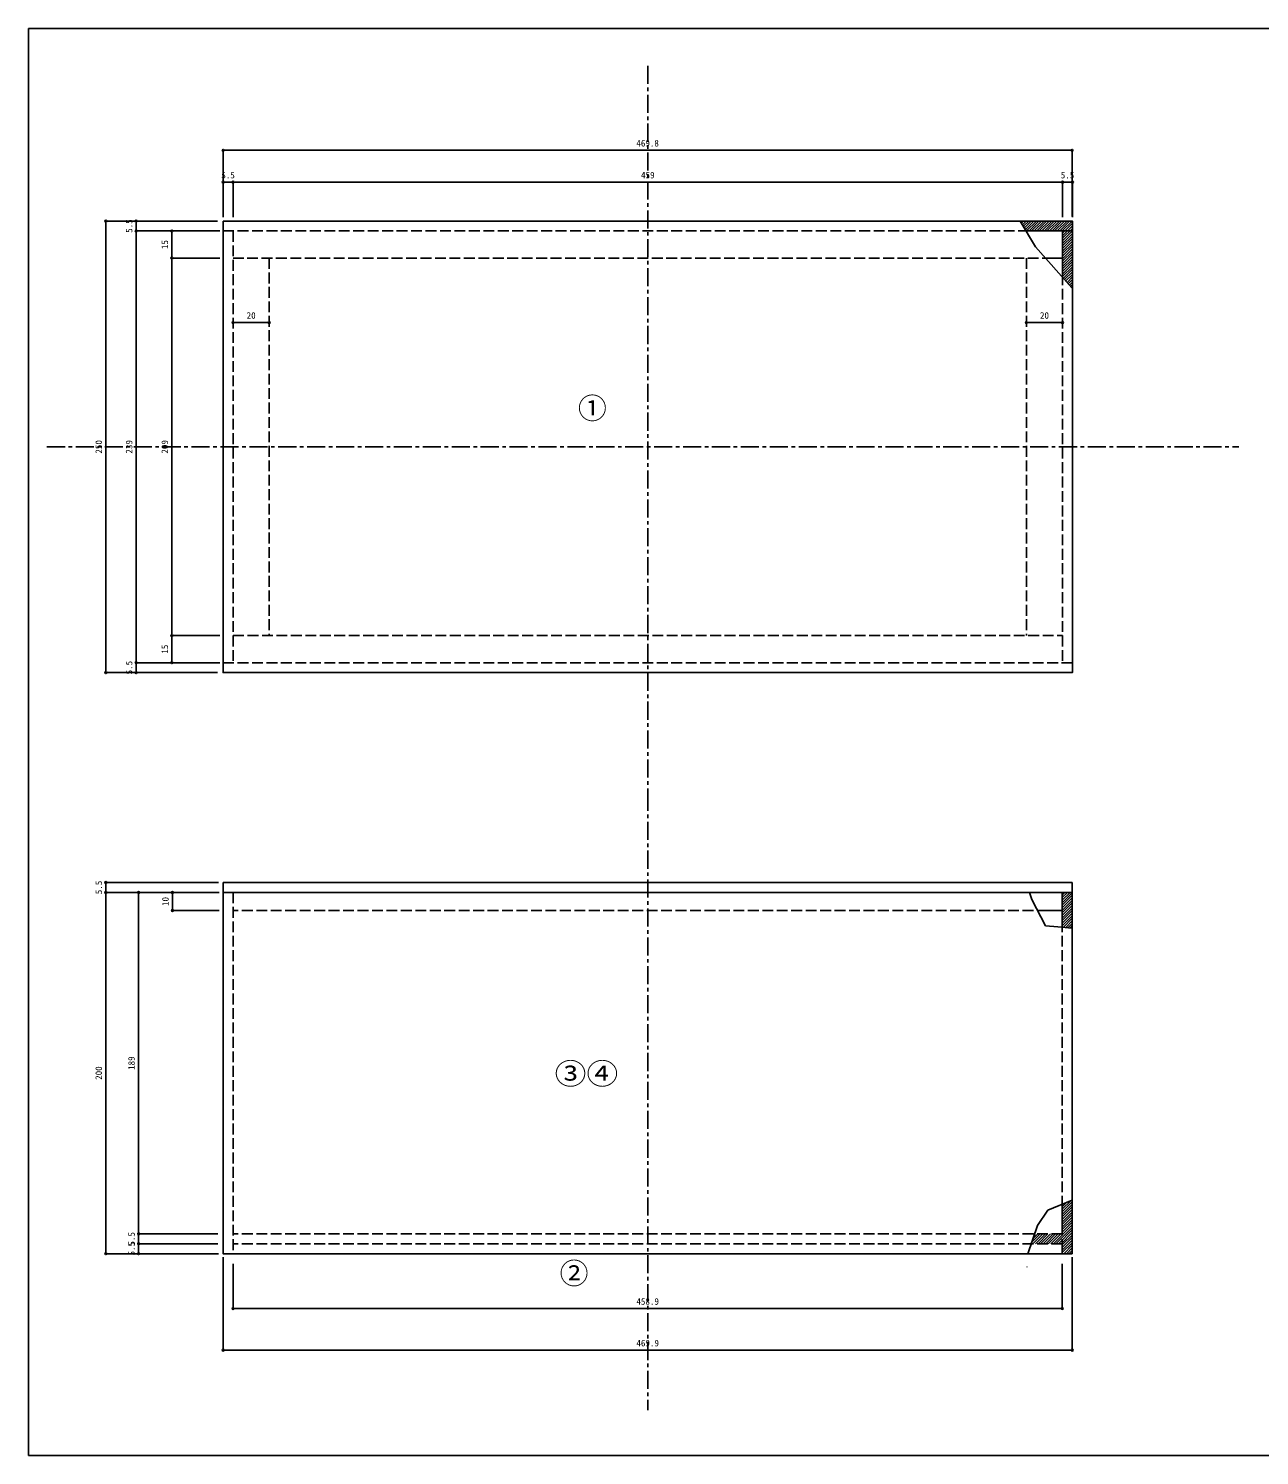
# Model space of a CAD drawing. Units: millimetres at full size, sheet at 1:2. Extents: x -584 to 564, y -400 to 390.
# Drawn here: x -584 to 97, y -400 to 390 of the extents above; entities that cross this region are included whole.
import ezdxf
from ezdxf.enums import TextEntityAlignment as Align

# ---------------------------------------------------------------- set-up
doc = ezdxf.new("R2010")
doc.units = ezdxf.units.MM
doc.header["$LTSCALE"] = 2
doc.header["$PDMODE"] = 32
doc.header["$PDSIZE"] = 1
doc.linetypes.add('CHAIN1', pattern=[8, 5, -1, 1, -1])
doc.linetypes.add('DASHED3', pattern=[4, 3, -1])
for name, color, linetype in [('3-0_中心線1', 4, 'CHAIN1'), ('3-2_形状線1', 7, 'Continuous'), ('3-3_形状線2', 4, 'Continuous'), ('3-5_レイヤ1', 7, 'Continuous'), ('3-E_レイヤ10', 5, 'Continuous')]:
    doc.layers.add(name, color=color, linetype=linetype)
doc.styles.add('ＭＳ ゴシック', font='')
doc.styles.get('ＭＳ ゴシック').set_extended_font_data('MS Gothic')

msp = doc.modelspace()

# ---------------------------------------------------------------- linework, layer by layer
at = {"layer": '3-0_中心線1'}
for p, q in [((-241.316, 369.342), (-241.316, -33.158)), ((-573.816, 158.421), (85.658, 158.421)), ((-241.316, -33.158), (-241.316, -374.868))]:
    msp.add_line(p, q, dxfattribs=at)
at = {"layer": '3-2_形状線1'}
for p, q in [((-476.316, 283.421), (-6.316, 283.421)), ((-6.316, 283.421), (-6.316, 33.421)), ((-476.316, -82.789), (-476.316, -288.289)), ((-6.447, -82.789), (-476.316, -82.789)), ((-6.447, -288.289), (-476.316, -288.289))]:
    msp.add_line(p, q, dxfattribs=at)
for points in [[(-476.316, 283.421), (-476.316, 33.421), (-6.316, 33.421)], [(-6.447, -82.789), (-6.447, -108.054), (-6.447, -288.289)]]:
    msp.add_lwpolyline(points, dxfattribs=at)
at = {"layer": '3-3_形状線2', "color": 7}
for p, q in [((-476.316, 322.578), (-6.493, 322.578)), ((-476.316, 304.933), (-470.816, 304.933)), ((-470.816, 304.933), (-11.816, 304.933)), ((-11.816, 304.933), (-6.316, 304.933)), ((-541.256, 283.421), (-541.256, 33.421)), ((-524.451, 277.921), (-524.451, 283.421)), ((-524.451, 38.921), (-524.451, 277.921)), ((-504.705, 262.921), (-504.705, 277.921)), ((-504.705, 53.921), (-504.705, 262.921)), ((-470.816, 227.209), (-450.816, 227.209)), ((-31.816, 227.209), (-11.816, 227.209)), ((-504.705, 38.921), (-504.705, 53.921)), ((-524.451, 33.421), (-524.451, 38.921)), ((-541.256, -82.789), (-541.256, -88.289)), ((-541.256, -88.289), (-541.256, -288.289)), ((-523.099, -277.289), (-523.099, -88.289)), ((-504.38, -98.289), (-504.38, -88.289)), ((-523.099, -282.789), (-523.099, -277.289)), ((-523.099, -288.289), (-523.099, -282.789)), ((-470.816, -318.684), (-11.947, -318.684)), ((-476.316, -341.711), (-6.447, -341.711))]:
    msp.add_line(p, q, dxfattribs=at)
at = {"layer": '3-3_形状線2'}
for p, q in [((-476.316, 322.578), (-476.316, 286.027)), ((-6.493, 322.578), (-6.493, 286.027)), ((-476.316, 304.933), (-476.316, 285.607)), ((-470.816, 304.933), (-470.816, 285.607)), ((-11.816, 304.933), (-11.816, 285.607)), ((-6.316, 304.933), (-6.316, 285.607)), ((-541.256, 283.421), (-479.917, 283.421)), ((-524.451, 283.421), (-479.497, 283.421)), ((-524.451, 277.921), (-479.497, 277.921)), ((-504.705, 277.921), (-478.236, 277.921)), ((-504.705, 262.921), (-478.236, 262.921)), ((-31.816, 227.209), (-31.816, 228.049)), ((-11.816, 227.209), (-11.816, 228.049)), ((-504.705, 53.921), (-478.236, 53.921)), ((-541.256, 33.421), (-479.917, 33.421)), ((-524.451, 38.921), (-479.497, 38.921)), ((-524.451, 33.421), (-479.497, 33.421)), ((-504.705, 38.921), (-478.236, 38.921)), ((-541.256, -82.789), (-478.947, -82.789)), ((-541.256, -88.289), (-478.947, -88.289)), ((-523.099, -88.289), (-479.195, -88.289)), ((-504.38, -88.289), (-478.514, -88.289)), ((-504.38, -98.289), (-478.514, -98.289)), ((-523.099, -277.289), (-479.195, -277.289)), ((-523.099, -282.789), (-479.195, -282.789)), ((-541.256, -288.289), (-478.947, -288.289)), ((-523.099, -288.289), (-479.195, -288.289)), ((-476.316, -341.711), (-476.316, -290.132)), ((-6.447, -341.711), (-6.447, -290.132)), ((-470.816, -318.684), (-470.816, -293.816)), ((-11.947, -318.684), (-11.947, -293.816))]:
    msp.add_line(p, q, dxfattribs=at)
for p in [(-476.316, 322.578), (-6.493, 322.578), (-476.316, 304.933), (-470.816, 304.933), (-11.816, 304.933), (-6.316, 304.933), (-541.256, 283.421), (-524.451, 283.421), (-524.451, 277.921), (-504.705, 277.921), (-504.705, 262.921), (-470.816, 227.209), (-450.816, 227.209), (-31.816, 227.209), (-11.816, 227.209), (-504.705, 53.921), (-541.256, 33.421), (-524.451, 38.921), (-524.451, 33.421), (-504.705, 38.921), (-541.256, -82.789), (-541.256, -88.289), (-523.099, -88.289), (-504.38, -88.289), (-504.38, -98.289), (-523.099, -277.289), (-523.099, -282.789), (-541.256, -288.289), (-523.099, -288.289), (-470.816, -318.684), (-11.947, -318.684), (-476.316, -341.711), (-6.447, -341.711)]:
    msp.add_point(p, dxfattribs=at)
at = {"layer": '3-5_レイヤ1', "linetype": 'DASHED3'}
for p, q in [((-476.316, 277.921), (-6.316, 277.921)), ((-470.816, 277.921), (-470.816, 38.921)), ((-11.816, 277.921), (-11.816, 38.921)), ((-470.816, 262.921), (-463.083, 262.921)), ((-470.816, 262.921), (-470.129, 262.921)), ((-463.083, 262.921), (-11.816, 262.921)), ((-450.816, 262.921), (-450.816, 53.921)), ((-31.816, 262.921), (-31.816, 53.921)), ((-470.816, 53.921), (-11.816, 53.921)), ((-476.316, 38.921), (-6.316, 38.921)), ((-6.447, -88.289), (-476.316, -88.289)), ((-470.816, -88.289), (-470.816, -288.289)), ((-11.947, -88.289), (-11.947, -288.289)), ((-11.947, -98.289), (-470.816, -98.289)), ((-11.947, -277.289), (-470.816, -277.289)), ((-11.947, -282.789), (-470.816, -282.789))]:
    msp.add_line(p, q, dxfattribs=at)
at = {"layer": '3-5_レイヤ1'}
for p, q in [((-35.182, 283.421), (-31.923, 277.921)), ((-35.182, 283.421), (-31.923, 277.921)), ((-35.032, 283.166), (-34.777, 283.421)), ((-34.505, 282.278), (-33.363, 283.421)), ((-33.979, 281.39), (-31.949, 283.421)), ((-33.453, 280.502), (-30.534, 283.421)), ((-32.927, 279.614), (-29.12, 283.421)), ((-32.401, 278.726), (-27.706, 283.421)), ((-31.923, 277.921), (-6.316, 277.921)), ((-31.792, 277.921), (-26.292, 283.421)), ((-30.378, 277.921), (-24.878, 283.421)), ((-28.963, 277.921), (-23.463, 283.421)), ((-27.549, 277.921), (-22.049, 283.421)), ((-26.135, 277.921), (-20.635, 283.421)), ((-24.721, 277.921), (-19.221, 283.421)), ((-23.306, 277.921), (-17.806, 283.421)), ((-21.892, 277.921), (-16.392, 283.421)), ((-20.478, 277.921), (-14.978, 283.421)), ((-19.064, 277.921), (-13.564, 283.421)), ((-17.65, 277.921), (-12.15, 283.421)), ((-16.235, 277.921), (-10.735, 283.421)), ((-14.821, 277.921), (-9.321, 283.421)), ((-13.407, 277.921), (-7.907, 283.421)), ((-11.993, 277.921), (-6.493, 283.421)), ((-11.816, 276.684), (-6.316, 282.184)), ((-11.816, 275.27), (-6.316, 280.77)), ((-11.816, 273.855), (-6.316, 279.355)), ((-11.816, 272.441), (-6.316, 277.941)), ((-11.816, 277.921), (-11.816, 252.301)), ((-11.816, 277.921), (-11.816, 252.301)), ((-11.816, 271.027), (-6.316, 276.527)), ((-6.316, 246.083), (-6.316, 283.421)), ((-11.816, 269.613), (-6.316, 275.113)), ((-11.816, 268.198), (-6.316, 273.698)), ((-11.816, 266.784), (-6.316, 272.284)), ((-11.816, 265.37), (-6.316, 270.87)), ((-11.816, 263.956), (-6.316, 269.456)), ((-11.816, 262.921), (-21.211, 262.921)), ((-11.816, 262.542), (-6.316, 268.042)), ((-11.816, 261.127), (-6.316, 266.627)), ((-11.816, 259.713), (-6.316, 265.213)), ((-11.816, 258.299), (-6.316, 263.799)), ((-11.816, 256.885), (-6.316, 262.385)), ((-11.816, 255.471), (-6.316, 260.971)), ((-11.816, 254.056), (-6.316, 259.556)), ((-11.816, 252.642), (-6.316, 258.142)), ((-11.312, 251.731), (-6.316, 256.728)), ((-10.648, 250.981), (-6.316, 255.314)), ((-9.985, 250.231), (-6.316, 253.9)), ((-9.321, 249.48), (-6.316, 252.485)), ((-8.657, 248.73), (-6.316, 251.071)), ((-7.993, 247.979), (-6.316, 249.657)), ((-7.329, 247.229), (-6.316, 248.243)), ((-6.666, 246.479), (-6.316, 246.828)), ((-6.447, -82.789), (-476.316, -82.789)), ((-6.447, -288.289), (-6.447, -82.789)), ((-476.316, -88.289), (-6.447, -88.289)), ((-30.114, -88.289), (-29.443, -90.492)), ((-29.443, -90.492), (-28.902, -92.271)), ((-28.902, -92.271), (-21.281, -106.82)), ((-11.947, -107.632), (-11.947, -88.289)), ((-6.447, -88.289), (-11.947, -88.289)), ((-11.947, -92.558), (-7.679, -88.289)), ((-11.947, -91.143), (-9.094, -88.289)), ((-11.947, -89.729), (-10.508, -88.289)), ((-11.947, -88.315), (-11.922, -88.289)), ((-11.947, -93.972), (-6.447, -88.472)), ((-11.947, -95.386), (-6.447, -89.886)), ((-11.947, -96.8), (-6.447, -91.3)), ((-11.947, -96.8), (-6.447, -91.3)), ((-11.947, -98.214), (-6.447, -92.714)), ((-11.947, -99.629), (-6.447, -94.129)), ((-11.947, -98.289), (-25.749, -98.289)), ((-11.947, -101.043), (-6.447, -95.543)), ((-11.947, -102.457), (-6.447, -96.957)), ((-11.947, -103.871), (-6.447, -98.371)), ((-11.947, -105.285), (-6.447, -99.785)), ((-11.947, -106.7), (-6.447, -101.2)), ((-11.465, -107.632), (-6.447, -102.614)), ((-21.281, -106.82), (-14.502, -107.409)), ((-14.502, -107.409), (-6.447, -108.11)), ((-10.051, -107.632), (-6.447, -104.028)), ((-8.637, -107.632), (-6.447, -105.442)), ((-7.222, -107.632), (-6.447, -106.857)), ((-6.447, -258.698), (-19.94, -264.128)), ((-11.947, -263.677), (-7.319, -259.049)), ((-11.947, -265.092), (-6.447, -259.592)), ((-11.947, -262.263), (-9.685, -260.001)), ((-6.447, -288.289), (-6.447, -258.698)), ((-19.94, -264.128), (-25.68, -272.64)), ((-11.947, -260.911), (-11.947, -277.289)), ((-11.947, -266.506), (-6.447, -261.006)), ((-11.947, -267.92), (-6.447, -262.42)), ((-11.947, -269.334), (-6.447, -263.834)), ((-11.947, -270.748), (-6.447, -265.248)), ((-11.947, -272.163), (-6.447, -266.663)), ((-11.947, -273.577), (-6.447, -268.077)), ((-25.68, -272.64), (-30.952, -288.289)), ((-16.917, -282.789), (-6.447, -272.32)), ((-15.503, -282.789), (-6.447, -273.734)), ((-14.089, -282.789), (-6.447, -275.148)), ((-11.947, -274.991), (-6.447, -269.491)), ((-11.947, -276.405), (-6.447, -270.905)), ((-27.247, -277.289), (-29.099, -282.789)), ((-27.247, -277.289), (-29.099, -282.789)), ((-28.822, -281.966), (-24.145, -277.289)), ((-28.231, -282.789), (-22.731, -277.289)), ((-28.104, -279.834), (-25.559, -277.289)), ((-27.385, -277.701), (-26.974, -277.289)), ((-26.817, -282.789), (-21.317, -277.289)), ((-25.403, -282.789), (-19.903, -277.289)), ((-23.988, -282.789), (-18.488, -277.289)), ((-22.574, -282.789), (-17.074, -277.289)), ((-21.16, -282.789), (-15.66, -277.289)), ((-19.746, -282.789), (-14.246, -277.289)), ((-18.332, -282.789), (-12.832, -277.289)), ((-12.675, -282.789), (-6.447, -276.562)), ((-11.947, -283.476), (-6.447, -277.976)), ((-11.947, -284.891), (-6.447, -279.391)), ((-11.947, -286.305), (-6.447, -280.805)), ((-11.947, -287.719), (-6.447, -282.219)), ((-11.947, -282.789), (-11.947, -288.289)), ((-11.104, -288.289), (-6.447, -283.633)), ((-9.689, -288.289), (-6.447, -285.047)), ((-8.275, -288.289), (-6.447, -286.462)), ((-6.861, -288.289), (-6.447, -287.876)), ((-31.619, -295.601), (-31.421, -295.601))]:
    msp.add_line(p, q, dxfattribs=at)
msp.add_lwpolyline([(-476.316, 283.421), (-476.316, 33.421), (-6.316, 33.421), (-6.316, 283.421)], close=True, dxfattribs=at)
for points in [[(-35.182, 283.421), (-26.735, 269.166), (-6.686, 246.501)], [(-476.316, -82.789), (-476.316, -288.289), (-6.447, -288.289)]]:
    msp.add_lwpolyline(points, dxfattribs=at)
at = {"layer": '3-E_レイヤ10'}
for p, q in [((-584, 390), (564, 390)), ((-584, 390), (-584, -400)), ((-584, -400), (564, -400))]:
    msp.add_line(p, q, dxfattribs=at)

# ---------------------------------------------------------------- texts
at = {"layer": '3-3_形状線2', "style": 'ＭＳ ゴシック'}
for s, p in [('469.8', (-247.654, 323.578)), ('5.5', (-477.316, 305.933)), ('459', (-245.066, 305.933)), ('5.5', (-12.816, 305.933)), ('20', (-463.316, 228.209)), ('20', (-24.316, 228.209)), ('458.9', (-247.632, -317.684)), ('469.9', (-247.632, -340.711))]:
    msp.add_text(s, height=3.666, dxfattribs=at).set_placement(p, align=Align.BOTTOM_LEFT)
for s, p in [('5.5', (-525.451, 276.921)), ('15', (-505.705, 267.921)), ('250', (-542.256, 154.671)), ('239', (-525.451, 154.671)), ('209', (-505.705, 154.671)), ('15', (-505.705, 43.921)), ('5.5', (-525.451, 32.421)), ('5.5', (-542.256, -89.289)), ('10', (-505.38, -95.789)), ('189', (-524.099, -186.539)), ('200', (-542.256, -192.039)), ('5.5', (-524.099, -283.789)), ('5.5', (-524.099, -289.289))]:
    msp.add_text(s, height=3.666, rotation=90, dxfattribs=at).set_placement(p, align=Align.BOTTOM_LEFT)
at = {"layer": '3-3_形状線2', "color": 2, "style": 'ＭＳ ゴシック'}
for s, p in [('①', (-280, 170.395)), ('②', (-290.132, -308.553))]:
    msp.add_text(s, height=11.73, dxfattribs=at).set_placement(p, align=Align.BOTTOM_LEFT)
at = {"layer": '3-3_形状線2', "color": 2, "style": 'ＭＳ ゴシック', "width": 1.1}
msp.add_text('③④', height=11.73, dxfattribs=at).set_placement((-292.895, -198.026), align=Align.BOTTOM_LEFT)

doc.saveas('drawing.dxf')
